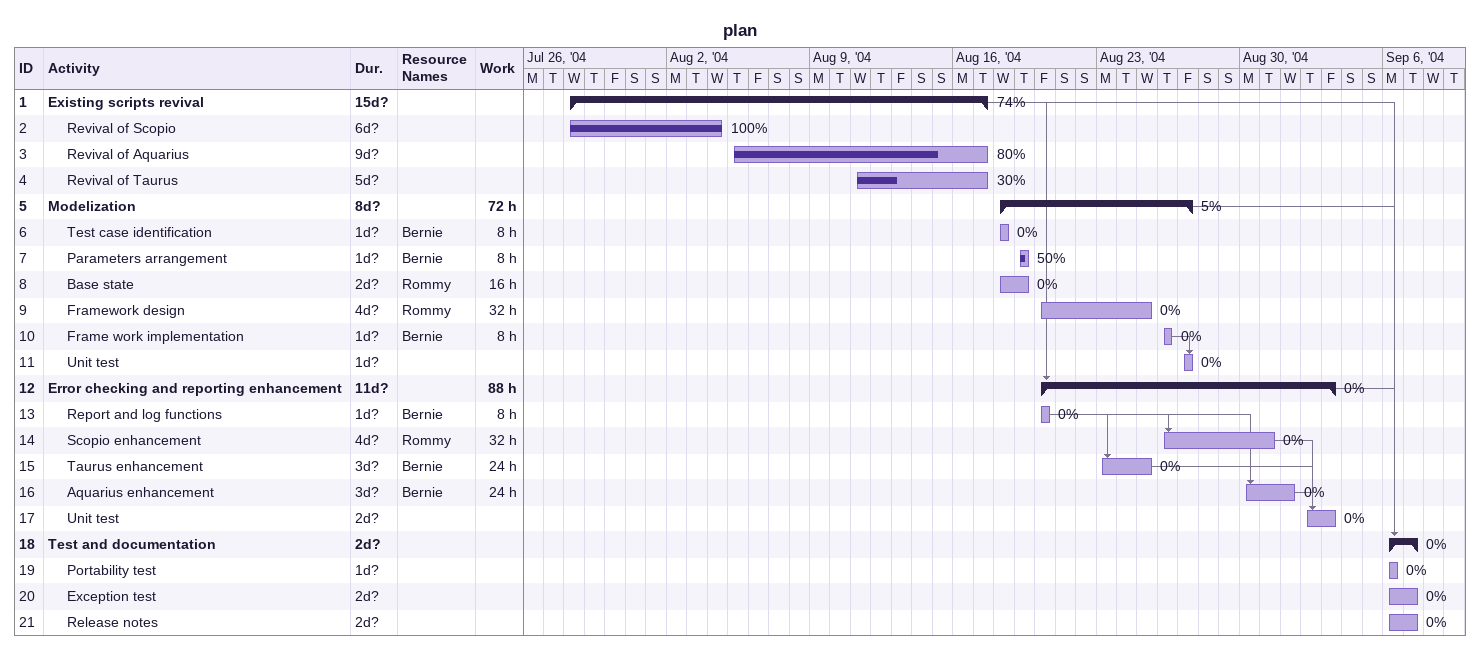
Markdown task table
plan

| ID | Level | Task | Duration | Start | Finish | Predecessors | Resources | % complete | Work (h) |
|---|---|---|---|---|---|---|---|---|---|
| 1 | 1 | **Existing scripts revival** | 15d? | 2004-07-28 | 2004-08-17 |  |  | 74 |  |
| 2 | 2 | Revival of Scopio | 6d? | 2004-07-28 | 2004-08-04 |  |  | 100 |  |
| 3 | 2 | Revival of Aquarius | 9d? | 2004-08-05 | 2004-08-17 |  |  | 80 |  |
| 4 | 2 | Revival of Taurus | 5d? | 2004-08-11 | 2004-08-17 |  |  | 30 |  |
| 5 | 1 | **Modelization** | 8d? | 2004-08-18 | 2004-08-27 |  |  | 5 | 72 |
| 6 | 2 | Test case identification | 1d? | 2004-08-18 | 2004-08-18 |  | Bernie | 0 | 8 |
| 7 | 2 | Parameters arrangement | 1d? | 2004-08-19 | 2004-08-19 |  | Bernie | 50 | 8 |
| 8 | 2 | Base state | 2d? | 2004-08-18 | 2004-08-19 |  | Rommy | 0 | 16 |
| 9 | 2 | Framework design | 4d? | 2004-08-20 | 2004-08-25 |  | Rommy | 0 | 32 |
| 10 | 2 | Frame work implementation | 1d? | 2004-08-26 | 2004-08-26 |  | Bernie | 0 | 8 |
| 11 | 2 | Unit test | 1d? | 2004-08-27 | 2004-08-27 | 10 |  | 0 |  |
| 12 | 1 | **Error checking and reporting enhancement** | 11d? | 2004-08-20 | 2004-09-03 | 1 |  | 0 | 88 |
| 13 | 2 | Report and log functions | 1d? | 2004-08-20 | 2004-08-20 |  | Bernie | 0 | 8 |
| 14 | 2 | Scopio enhancement | 4d? | 2004-08-26 | 2004-08-31 | 13 | Rommy | 0 | 32 |
| 15 | 2 | Taurus enhancement | 3d? | 2004-08-23 | 2004-08-25 | 13 | Bernie | 0 | 24 |
| 16 | 2 | Aquarius enhancement | 3d? | 2004-08-30 | 2004-09-01 | 13 | Bernie | 0 | 24 |
| 17 | 2 | Unit test | 2d? | 2004-09-02 | 2004-09-03 | 14, 15, 16 |  | 0 |  |
| 18 | 1 | **Test and documentation** | 2d? | 2004-09-06 | 2004-09-07 | 1, 5, 12 |  | 0 |  |
| 19 | 2 | Portability test | 1d? | 2004-09-06 | 2004-09-06 |  |  | 0 |  |
| 20 | 2 | Exception test | 2d? | 2004-09-06 | 2004-09-07 |  |  | 0 |  |
| 21 | 2 | Release notes | 2d? | 2004-09-06 | 2004-09-07 |  |  | 0 |  |
